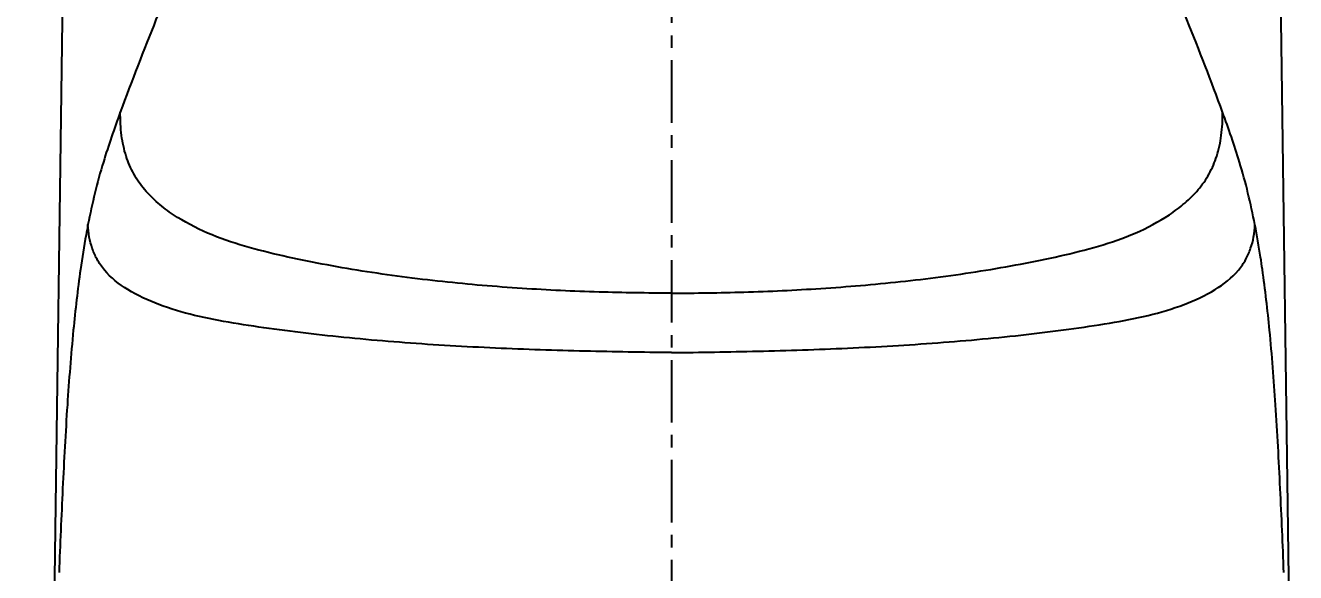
# Model space of a CAD drawing. Header units: millimetres. Extents: x 1091 to 1735, y 843 to 1297.
# Drawn here: x 1464.8 to 1515.6, y 1093.3 to 1115.2 of the extents above; entities that cross this region are included whole.
import ezdxf

# ---------------------------------------------------------------- set-up
doc = ezdxf.new("R2010")
doc.units = ezdxf.units.MM
doc.linetypes.add('CENTER', pattern=[2, 1.25, -0.25, 0.25, -0.25])
doc.layers.add('\\M+5B1EA\\M+5D7A2', color=1, linetype='Continuous')
doc.layers.add('dim', color=1, linetype='Continuous', lineweight=35)
doc.styles.add('Daelim Dimension', font='\x7f\x7f\x7f\x7f.TTF')
doc.dimstyles.new('DEFAULT', dxfattribs={"dimscale": 2, "dimtxt": 2, "dimasz": 2, "dimexe": 0, "dimexo": 2, "dimgap": 1, "dimtad": 1, "dimdec": 1, "dimzin": 9, "dimdsep": 46, "dimtxsty": 'Daelim Dimension', "dimcen": 0.5, "dimclrd": 252, "dimclre": 252, "dimclrt": 3, "dimadec": 1, "dimazin": 0, "dimtfac": 1, "dimtdec": 1, "dimtix": 1, "dimtmove": 0, "dimatfit": 3, "dimfxl": 0, "dimtolj": 1, "dimtzin": 1, "dimlwd": 9, "dimlwe": 9, "dimarcsym": 0})

# ---------------------------------------------------------------- blocks, each defined once
blk = doc.blocks.new('*D4')
at = {"layer": 'Defpoints', "color": 0}
for p in [(1490.564, 1186.165), (1441.913, 1064.406), (1464.351, 1064.406)]:
    blk.add_point(p, dxfattribs=at)
at = {"layer": 'dim', "color": 5, "lineweight": 9}
for p, q in [((1486.564, 1186.165), (1441.913, 1186.165)), ((1441.913, 1182.165), (1441.913, 1068.406)), ((1460.351, 1064.406), (1441.913, 1064.406))]:
    blk.add_line(p, q, dxfattribs=at)
at = {"layer": 'dim', "color": 5}
for points in [[(1441.246, 1182.165), (1442.579, 1182.165), (1441.913, 1186.165)], [(1441.246, 1068.406), (1442.579, 1068.406), (1441.913, 1064.406)]]:
    blk.add_solid(points, dxfattribs=at)
at = {"layer": 'dim', "color": 7, "insert": (1434.519, 1127.744), "char_height": 10, "attachment_point": 5, "rotation": 90, "style": 'Daelim Dimension'}
blk.add_mtext('\\A1;122', dxfattribs=at)

msp = doc.modelspace()

# ---------------------------------------------------------------- linework, layer by layer
at = {"color": 7, "linetype": 'Continuous'}
for p, q in [((1466.647, 1144.323), (1465.659, 1071.913)), ((1514.656, 1144.323), (1515.644, 1071.913))]:
    msp.add_line(p, q, dxfattribs=at)
at = {"color": 9, "linetype": 'Continuous'}
for points, knots in [([(1475.151, 1128.152), (1474.505, 1126.6), (1473.346, 1123.618), (1471.63, 1119.377), (1470.019, 1115.482), (1469.036, 1112.968), (1468.583, 1111.727)], [0, 0, 0, 0, 0.285115, 0.542419, 0.775945, 1, 1, 1, 1]), ([(1512.719, 1111.727), (1512.267, 1112.968), (1511.284, 1115.482), (1509.673, 1119.377), (1507.957, 1123.618), (1506.798, 1126.6), (1506.151, 1128.152)], [0, 0, 0, 0, 0.224055, 0.457581, 0.714885, 1, 1, 1, 1]), ([(1468.583, 1111.727), (1468.343, 1111.065), (1467.821, 1109.588), (1467.452, 1108.064), (1467.288, 1107.219)], [0, 0, 0, 0, 0.450069, 1, 1, 1, 1]), ([(1490.651, 1104.477), (1489.685, 1104.477), (1487.69, 1104.505), (1484.632, 1104.647), (1481.466, 1104.914), (1478.798, 1105.262), (1476.67, 1105.631), (1475.096, 1105.955), (1473.553, 1106.332), (1472.068, 1106.844), (1470.914, 1107.448), (1470.087, 1108.065), (1469.54, 1108.606), (1469.097, 1109.24), (1468.784, 1109.976), (1468.606, 1110.816), (1468.579, 1111.413), (1468.583, 1111.727)], [0, 0, 0, 0, 0.114931, 0.237211, 0.364042, 0.492751, 0.557026, 0.620852, 0.683883, 0.745807, 0.80719, 0.837878, 0.868222, 0.898353, 0.929283, 0.962645, 1, 1, 1, 1]), ([(1490.651, 1104.477), (1491.618, 1104.477), (1493.612, 1104.505), (1496.671, 1104.647), (1499.837, 1104.914), (1502.505, 1105.262), (1504.633, 1105.632), (1506.207, 1105.955), (1507.75, 1106.332), (1509.235, 1106.844), (1510.389, 1107.448), (1511.216, 1108.065), (1511.763, 1108.607), (1512.206, 1109.24), (1512.519, 1109.976), (1512.697, 1110.817), (1512.724, 1111.413), (1512.719, 1111.727)], [0, 0, 0, 0, 0.114931, 0.23721, 0.364042, 0.49275, 0.557025, 0.620851, 0.683882, 0.745805, 0.807189, 0.837877, 0.868221, 0.898353, 0.929283, 0.962646, 1, 1, 1, 1]), ([(1514.015, 1107.219), (1513.85, 1108.064), (1513.482, 1109.588), (1512.96, 1111.065), (1512.719, 1111.727)], [0, 0, 0, 0, 0.549931, 1, 1, 1, 1]), ([(1467.288, 1107.218), (1467.262, 1107.081), (1467.15, 1106.485), (1467.054, 1105.885), (1466.988, 1105.422)], [0, 0, 0, 0, 0.228537, 1, 1, 1, 1]), ([(1490.651, 1102.093), (1489.499, 1102.106), (1487.15, 1102.144), (1483.591, 1102.26), (1480.59, 1102.434), (1478.203, 1102.633), (1476.456, 1102.812), (1474.761, 1103.023), (1473.129, 1103.262), (1471.578, 1103.552), (1470.148, 1103.974), (1468.905, 1104.547), (1468.064, 1105.195), (1467.644, 1105.811), (1467.448, 1106.264), (1467.326, 1106.731), (1467.298, 1107.053), (1467.288, 1107.219)], [0, 0, 0, 0, 0.136914, 0.279268, 0.423047, 0.494126, 0.563895, 0.631739, 0.697078, 0.759802, 0.819187, 0.873768, 0.921895, 0.94284, 0.961778, 0.980249, 1, 1, 1, 1]), ([(1490.651, 1102.093), (1491.803, 1102.106), (1494.153, 1102.144), (1497.711, 1102.26), (1500.712, 1102.434), (1503.099, 1102.633), (1504.846, 1102.812), (1506.541, 1103.023), (1508.172, 1103.261), (1509.724, 1103.552), (1511.154, 1103.974), (1512.397, 1104.546), (1513.238, 1105.194), (1513.659, 1105.811), (1513.855, 1106.263), (1513.977, 1106.731), (1514.004, 1107.052), (1514.015, 1107.218)], [0, 0, 0, 0, 0.136911, 0.279262, 0.423038, 0.494116, 0.563884, 0.631728, 0.697067, 0.759792, 0.819178, 0.873763, 0.921895, 0.942844, 0.961784, 0.980253, 1, 1, 1, 1]), ([(1514.315, 1105.422), (1514.291, 1105.585), (1514.202, 1106.186), (1514.099, 1106.784), (1514.015, 1107.218)], [0, 0, 0, 0, 0.272179, 1, 1, 1, 1]), ([(1466.988, 1105.423), (1466.873, 1104.615), (1466.666, 1102.81), (1466.441, 1099.885), (1466.266, 1096.65), (1466.172, 1094.41), (1466.129, 1093.287)], [0, 0, 0, 0, 0.201311, 0.447569, 0.722918, 1, 1, 1, 1]), ([(1515.174, 1093.287), (1515.131, 1094.41), (1515.037, 1096.65), (1514.862, 1099.885), (1514.637, 1102.81), (1514.43, 1104.615), (1514.315, 1105.423)], [0, 0, 0, 0, 0.277082, 0.552431, 0.798689, 1, 1, 1, 1])]:
    msp.add_open_spline(points, degree=3, knots=knots, dxfattribs=at)
at = {"layer": '\\M+5B1EA\\M+5D7A2', "linetype": 'CENTER', "ltscale": 2}
msp.add_line((1490.651, 1205.797), (1490.651, 1066.7), dxfattribs=at)

# ---------------------------------------------------------------- dimensions: what is measured, and where the dimension line sits
at = {"layer": 'dim', "color": 5}
dim = msp.add_linear_dim(base=(1441.913, 1064.406), p1=(1490.564, 1186.165), p2=(1464.351, 1064.406), angle=90, dimstyle='DEFAULT', override={"dimtxt": 5, "dimdec": 0, "dimclrd": 5, "dimclre": 5, "dimclrt": 7}, dxfattribs=at)
dim.commit()
dim.dimension.update_dxf_attribs({"geometry": '*D4', "text_midpoint": (1441.913, 1127.744), "dimtype": 160})

doc.saveas('drawing.dxf')
